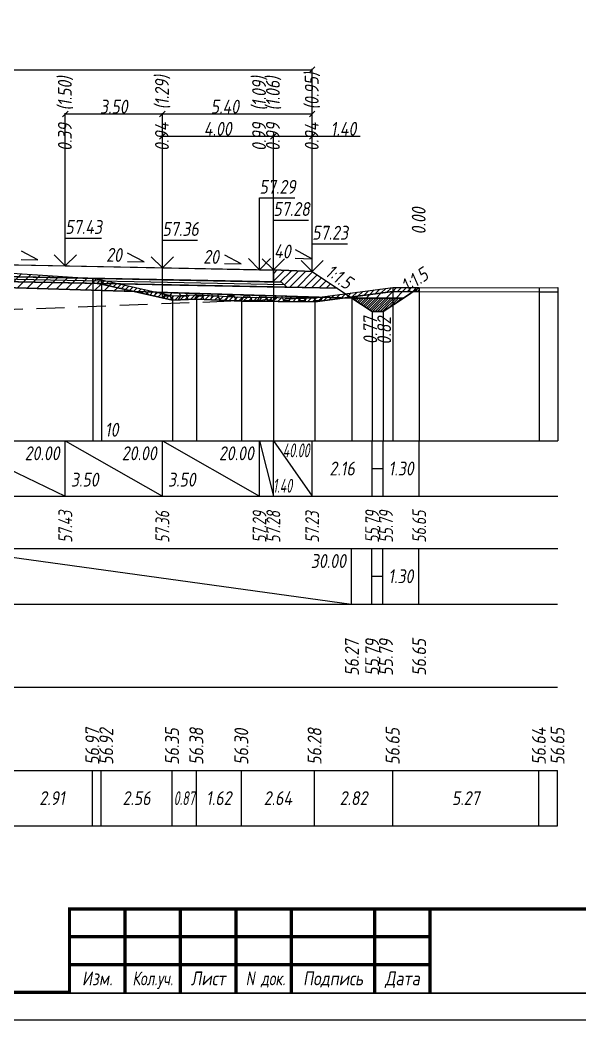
# Model space of a CAD drawing. Extents: x -717 to 1451, y -133302 to 233.
# Drawn here: x 191 to 292, y -68525.4 to -68345.1 of the extents above; entities that cross this region are included whole.
import ezdxf
from ezdxf.enums import TextEntityAlignment as Align

# ---------------------------------------------------------------- set-up
doc = ezdxf.new("R2010")
doc.units = 0
doc.linetypes.add('штриховая', pattern=[0.75, 0.5, -0.25])
for name, color, linetype in [('Зарамочное оформление', 7, 'Continuous'), ('Интерполированный поперечник', 2, 'Continuous'), ('Код_510', 7, 'Continuous'), ('Код_514', 1, 'Continuous'), ('Код_516', 1, 'Continuous'), ('Контур_0', 7, 'Continuous'), ('Контур_2521', 7, 'Continuous'), ('Контур_2564', 7, 'Continuous'), ('Контур_2660', 7, 'Continuous'), ('Контур_2665', 7, 'Continuous'), ('Контур_400', 7, 'Continuous'), ('Контур_508', 7, 'Continuous'), ('Контур_512', 7, 'Continuous'), ('Контур_513', 7, 'Continuous'), ('Красный поперечник', 1, 'Continuous'), ('Объём_2501', 7, 'Continuous'), ('Объём_2564', 7, 'Continuous'), ('Объём_2650', 7, 'Continuous'), ('Объём_2660', 7, 'Continuous'), ('Объём_2661', 7, 'Continuous'), ('Объём_2662', 7, 'Continuous'), ('Объём_2663', 7, 'Continuous'), ('Объём_2664', 7, 'Continuous'), ('Объём_2665', 7, 'Continuous'), ('Объём_2666', 7, 'Continuous'), ('Откосы', 7, 'Continuous'), ('Отметки покрытия', 7, 'Continuous'), ('Рабочие отметки', 7, 'Continuous'), ('Рабочие отметки доп.', 7, 'Continuous'), ('Слои выравнивания', 7, 'Continuous'), ('Таблица', 7, 'Continuous'), ('Уклоны проезжей части', 7, 'Continuous'), ('Черный поперечник', 3, 'Continuous')]:
    doc.layers.add(name, color=color, linetype=linetype)
for name, color, linetype, true_color in [('Контур_2540', 2, 'Continuous', 0xffff00), ('Контур_2560', 2, 'Continuous', 0xffff00), ('Контур_2561', 7, 'Continuous', 0xff8040), ('Контур_2562', 3, 'Continuous', 0x00ff00), ('Контур_2563', 7, 'Continuous', 0xff8000), ('Контур_2570', 7, 'Continuous', 0x80ff00), ('Контур_2736', 4, 'Continuous', 0x00ffff), ('Контур_402', 7, 'Continuous', 0xff6464), ('Контур_703', 4, 'Continuous', 0x00ffff), ('Контур_707', 4, 'Continuous', 0x00ffff), ('Контур_720', 131, 'Continuous', 0xaaffff), ('Объём_2500', 7, 'Continuous', 0xc0c0c0), ('Объём_2520', 7, 'Continuous', 0x80ffff), ('Объём_2540', 2, 'Continuous', 0xffff00), ('Объём_2560', 2, 'Continuous', 0xffff00), ('Объём_2561', 7, 'Continuous', 0xff8040), ('Объём_2562', 3, 'Continuous', 0x00ff00), ('Объём_2563', 7, 'Continuous', 0xff8000), ('Объём_2570', 7, 'Continuous', 0x80ff00), ('Объём_2600', 7, 'Continuous', 0x808000), ('Объём_2620', 2, 'Continuous', 0xffff00), ('Объём_2746', 2, 'Continuous', 0xffff00)]:
    doc.layers.add(name, color=color, linetype=linetype, true_color=true_color)
doc.styles.get("Standard").update_dxf_attribs({"font": 'txt', "height": 2.5})
doc.styles.add('М', font='romand.shx', dxfattribs={"width": 0.8, "oblique": 10, "height": 2.5})
doc.dimstyles.get("Standard").update_dxf_attribs({"dimtxt": 0.18, "dimasz": 0.18, "dimexe": 0.18, "dimexo": 0.0625, "dimgap": 0.09, "dimtad": 0, "dimtih": 1, "dimtoh": 1, "dimdec": 4, "dimzin": 0, "dimdsep": 46, "dimtxsty": 'Standard', "dimcen": 0.09, "dimadec": 0, "dimazin": 0, "dimtfac": 1, "dimtdec": 4, "dimtofl": 0, "dimtmove": 0, "dimatfit": 3, "dimfxl": 1, "dimtolj": 1, "dimtzin": 0, "dimarcsym": 0})

# ---------------------------------------------------------------- blocks, each defined once
blk = doc.blocks.new('_Oblique')
at = {"color": 0, "linetype": 'ByBlock', "lineweight": -2}
blk.add_line((-0.5, -0.5), (0.5, 0.5), dxfattribs=at)
blk = doc.blocks.new('*D2947')
at = {"color": 0, "lineweight": -2, "transparency": 16777216}
for p, q in [((236.69, -68390.2), (236.69, -68365.91)), ((236.69, -68366.09), (243.69, -68366.09)), ((243.69, -68390.48), (243.69, -68365.91)), ((243.69, -68366.09), (252.36, -68366.09))]:
    blk.add_line(p, q, dxfattribs=at)
at = {"layer": 'Defpoints', "color": 0, "transparency": 16777216}
for p in [(243.69, -68366.09), (236.69, -68390.26), (243.69, -68390.54)]:
    blk.add_point(p, dxfattribs=at)
at = {"color": 0, "lineweight": -2, "transparency": 16777216, "rotation": 180}
blk.add_blockref('_Oblique', (236.69, -68366.09), dxfattribs=at)
at = {"color": 0, "lineweight": -2, "transparency": 16777216}
blk.add_blockref('_Oblique', (243.69, -68366.09), dxfattribs=at)
at = {"color": 0, "transparency": 16777216, "insert": (249.35, -68364.75), "char_height": 2.5, "width": 0.69, "attachment_point": 5, "style": 'М'}
blk.add_mtext('\\A1;1.40', dxfattribs=at)
blk = doc.blocks.new('*D2949')
at = {"color": 0, "lineweight": -2, "transparency": 16777216}
for p, q in [((216.69, -68389.8), (216.69, -68365.91)), ((216.69, -68366.09), (236.69, -68366.09)), ((236.69, -68390.2), (236.69, -68365.91))]:
    blk.add_line(p, q, dxfattribs=at)
at = {"layer": 'Defpoints', "color": 0, "transparency": 16777216}
for p in [(236.69, -68366.09), (216.69, -68389.86), (236.69, -68390.26)]:
    blk.add_point(p, dxfattribs=at)
at = {"color": 0, "lineweight": -2, "transparency": 16777216, "rotation": 180}
blk.add_blockref('_Oblique', (216.69, -68366.09), dxfattribs=at)
at = {"color": 0, "lineweight": -2, "transparency": 16777216}
blk.add_blockref('_Oblique', (236.69, -68366.09), dxfattribs=at)
at = {"color": 0, "transparency": 16777216, "insert": (226.69, -68364.75), "char_height": 2.5, "width": 0.72, "attachment_point": 5, "style": 'М'}
blk.add_mtext('\\A1;4.00', dxfattribs=at)
blk = doc.blocks.new('*D2951')
at = {"color": 0, "lineweight": -2, "transparency": 16777216}
for p, q in [((199.19, -68389.45), (199.19, -68361.91)), ((216.69, -68389.8), (216.69, -68361.91)), ((216.69, -68362.09), (199.19, -68362.09))]:
    blk.add_line(p, q, dxfattribs=at)
at = {"layer": 'Defpoints', "color": 0, "transparency": 16777216}
for p in [(199.19, -68362.09), (199.19, -68389.51), (216.69, -68389.86)]:
    blk.add_point(p, dxfattribs=at)
at = {"color": 0, "lineweight": -2, "transparency": 16777216, "rotation": 180}
blk.add_blockref('_Oblique', (199.19, -68362.09), dxfattribs=at)
at = {"color": 0, "lineweight": -2, "transparency": 16777216}
blk.add_blockref('_Oblique', (216.69, -68362.09), dxfattribs=at)
at = {"color": 0, "transparency": 16777216, "insert": (207.94, -68360.75), "char_height": 2.5, "width": 0.75, "attachment_point": 5, "style": 'М'}
blk.add_mtext('\\A1;3.50', dxfattribs=at)
blk = doc.blocks.new('*D2952')
at = {"color": 0, "lineweight": -2, "transparency": 16777216}
for p, q in [((216.69, -68389.8), (216.69, -68361.91)), ((243.69, -68390.48), (243.69, -68361.91)), ((243.69, -68362.09), (216.69, -68362.09))]:
    blk.add_line(p, q, dxfattribs=at)
at = {"layer": 'Defpoints', "color": 0, "transparency": 16777216}
for p in [(216.69, -68362.09), (216.69, -68389.86), (243.69, -68390.54)]:
    blk.add_point(p, dxfattribs=at)
at = {"color": 0, "lineweight": -2, "transparency": 16777216, "rotation": 180}
blk.add_blockref('_Oblique', (216.69, -68362.09), dxfattribs=at)
at = {"color": 0, "lineweight": -2, "transparency": 16777216}
blk.add_blockref('_Oblique', (243.69, -68362.09), dxfattribs=at)
at = {"color": 0, "transparency": 16777216, "insert": (227.97, -68360.75), "char_height": 2.5, "width": 0.75, "attachment_point": 5, "style": 'М'}
blk.add_mtext('\\A1;5.40', dxfattribs=at)
blk = doc.blocks.new('*D2954')
at = {"color": 0, "lineweight": -2, "transparency": 16777216}
for p, q in [((123.8, -68390.27), (123.8, -68353.91)), ((123.8, -68354.09), (243.69, -68354.09)), ((243.69, -68390.48), (243.69, -68353.91))]:
    blk.add_line(p, q, dxfattribs=at)
at = {"layer": 'Defpoints', "color": 0, "transparency": 16777216}
for p in [(243.69, -68354.09), (123.8, -68390.33), (243.69, -68390.54)]:
    blk.add_point(p, dxfattribs=at)
at = {"color": 0, "lineweight": -2, "transparency": 16777216, "rotation": 180}
blk.add_blockref('_Oblique', (123.8, -68354.09), dxfattribs=at)
at = {"color": 0, "lineweight": -2, "transparency": 16777216}
blk.add_blockref('_Oblique', (243.69, -68354.09), dxfattribs=at)
at = {"color": 0, "transparency": 16777216, "insert": (183.75, -68352.75), "char_height": 2.5, "width": 0.96, "attachment_point": 5, "style": 'М'}
blk.add_mtext('\\A1;23.98', dxfattribs=at)
blk = doc.blocks.new('Штамп')
at = {"linetype": 'Continuous'}
blk.add_wipeout([(199.95, -411.25), (384.95, -411.25), (384.95, -426.25), (199.95, -426.25)], dxfattribs=at).dxf.layer = 'Зарамочное оформление'
at = {"layer": 'Зарамочное оформление', "linetype": 'Continuous', "lineweight": -3, "const_width": 0.6, "flags": 128}
for points in [[(199.95, -426.25), (199.95, -411.25), (384.95, -411.25)], [(209.95, -411.25), (209.95, -426.25)], [(219.95, -411.25), (219.95, -426.25)], [(229.95, -411.25), (229.95, -426.25)], [(239.95, -411.25), (239.95, -426.25)], [(254.95, -411.25), (254.95, -426.25)], [(264.95, -411.25), (264.95, -426.25)], [(199.95, -416.25), (264.95, -416.25)], [(199.95, -421.25), (264.95, -421.25)]]:
    blk.add_lwpolyline(points, dxfattribs=at)
at = {"layer": 'Зарамочное оформление', "linetype": 'Continuous', "style": 'М', "oblique": 10}
for s, width, p in [('Изм.', 0.8, (204.95, -423.75)), ('Кол.уч.', 0.7, (214.95, -423.75)), ('Лист', 0.8, (224.95, -423.75)), ('N док.', 0.7, (235.28, -423.75)), ('Подпись', 0.8, (247.45, -423.75)), ('Дата', 0.8, (259.95, -423.75))]:
    blk.add_text(s, height=2.5, dxfattribs=dict(at, width=width)).set_placement(p, align=Align.MIDDLE_CENTER)
blk = doc.blocks.new('шифр')
blk.add_blockref('Штамп', (0, -68154))

msp = doc.modelspace()

# ---------------------------------------------------------------- hatches: boundary and pattern name
at = {"transparency": 33554681}
h = msp.add_hatch(dxfattribs=at)
h.set_pattern_fill('ANGLE', color=256)
h.set_pattern_definition([(0, (0, 0), (0, 6.985), [5.08, -1.905]), (90, (0, 0), (-6.985, 4e-16), [5.08, -1.905])])
h.paths.add_polyline_path([(261.849, -68394.108), (262.97, -68393.36), (262.97, -68394.11)])
at = {"layer": 'Объём_2563'}
h = msp.add_hatch(dxfattribs=at)
h.set_pattern_fill('ANSI31', color=256, scale=0.3)
h.paths.add_polyline_path([(239.109, -68393.296), (238.191, -68392.377), (236.691, -68392.347), (236.691, -68390.197), (243.691, -68390.477), (248.191, -68393.477)])
at = {"layer": 'Объём_2570'}
h = msp.add_hatch(dxfattribs=at)
h.set_pattern_fill('ANSI31', color=256, scale=0.2)
h.paths.add_polyline_path([(262.97, -68394.11), (258.253, -68394.101), (244.17, -68395.95), (230.979, -68395.845), (222.867, -68395.449), (218.495, -68395.629), (205.688, -68392.75), (204.127, -68392.491), (204.127, -68391.741), (205.688, -68392), (218.495, -68394.879), (222.867, -68394.699), (230.979, -68395.095), (244.17, -68395.2), (258.253, -68393.351), (262.97, -68393.36)])
at = {"layer": 'Объём_2600'}
h = msp.add_hatch(dxfattribs=at)
h.set_pattern_fill('ANSI31', color=6, scale=0.4)
h.paths.add_polyline_path([(211.591, -68394.077), (178.441, -68393.082), (178.441, -68390.429), (186.162, -68390.572), (189.598, -68390.781), (204.127, -68391.741), (204.127, -68392.491), (205.688, -68392.75)])
h = msp.add_hatch(dxfattribs=at)
h.set_pattern_fill('HONEY', color=5, scale=0.3)
h.paths.add_polyline_path([(244.17, -68395.95), (230.979, -68395.845), (222.867, -68395.449), (218.495, -68395.629), (211.591, -68394.077), (249.723, -68395.221)])
h = msp.add_hatch(dxfattribs=at)
h.set_pattern_fill('ANSI31', color=6, scale=0.4)
h.paths.add_polyline_path([(258.253, -68394.101), (261.849, -68394.108), (260.128, -68395.255), (250.857, -68395.255), (249.723, -68395.221)])
h = msp.add_hatch(dxfattribs=at)
h.set_pattern_fill('HONEY', color=5, scale=0.3)
h.paths.add_polyline_path([(261.849, -68394.108), (262.97, -68393.36), (262.97, -68394.11)])
at = {"layer": 'Объём_2620'}
h = msp.add_hatch(dxfattribs=at)
h.set_pattern_fill('ANSI31', color=2, scale=0.1)
h.paths.add_polyline_path([(256.492, -68397.678), (254.492, -68397.678), (250.857, -68395.255), (260.128, -68395.255)])

# ---------------------------------------------------------------- linework, layer by layer
at = {"flags": 128}
msp.add_lwpolyline([(-30.054, -68525.421), (389.946, -68525.421), (389.946, -68228.421), (-30.054, -68228.421)], close=True, dxfattribs=at)
at = {"const_width": 0.6, "flags": 128}
msp.add_lwpolyline([(-10.054, -68520.421), (384.946, -68520.421), (384.946, -68233.421), (-10.054, -68233.421)], close=True, dxfattribs=at)
at = {"layer": 'Код_510'}
for p, q in [((204.073, -68490.421), (204.073, -68480.421)), ((205.633, -68490.421), (205.633, -68480.421)), ((218.441, -68490.421), (218.441, -68480.421)), ((222.812, -68490.421), (222.812, -68480.421)), ((230.924, -68490.421), (230.924, -68480.421)), ((244.116, -68490.421), (244.116, -68480.421)), ((258.199, -68490.421), (258.199, -68480.421)), ((284.555, -68490.421), (284.555, -68480.421)), ((287.916, -68490.421), (287.916, -68480.421))]:
    msp.add_line(p, q, dxfattribs=at)
at = {"layer": 'Код_514'}
for p, q in [((178.441, -68421), (199.191, -68431)), ((199.191, -68431), (199.191, -68421)), ((199.191, -68421), (216.691, -68431)), ((216.691, -68431), (216.691, -68421)), ((216.691, -68421), (234.191, -68431)), ((234.191, -68431), (234.191, -68421)), ((234.191, -68421), (236.691, -68431)), ((236.691, -68431), (236.691, -68421)), ((236.691, -68421), (243.691, -68431)), ((243.691, -68431), (243.691, -68421)), ((254.492, -68431), (254.492, -68421)), ((256.492, -68431), (256.492, -68421)), ((262.97, -68431), (262.97, -68421)), ((254.492, -68426), (256.492, -68426))]:
    msp.add_line(p, q, dxfattribs=at)
at = {"layer": 'Код_516'}
for p, q in [((178.386, -68440.421), (250.803, -68450.421)), ((250.803, -68450.421), (250.803, -68440.421)), ((254.438, -68450.421), (254.438, -68440.421)), ((256.438, -68450.421), (256.438, -68440.421)), ((262.916, -68450.421), (262.916, -68440.421)), ((254.438, -68445.421), (256.438, -68445.421))]:
    msp.add_line(p, q, dxfattribs=at)
at = {"layer": 'Контур_0', "color": 18, "true_color": 0x000000, "flags": 128}
for points in [[(234.191, -68392.297), (178.441, -68391.182), (178.441, -68389.032), (236.691, -68390.197), (236.691, -68392.347), (234.191, -68392.297), (234.191, -68392.297)], [(236.691, -68393.247), (178.441, -68392.082), (178.441, -68391.182), (238.191, -68392.377), (239.109, -68393.296), (236.691, -68393.247), (236.691, -68393.247)], [(236.691, -68392.347), (238.191, -68392.377), (239.109, -68393.296), (248.191, -68393.477)]]:
    msp.add_lwpolyline(points, dxfattribs=at)
at = {"layer": 'Контур_2521', "color": 18, "true_color": 0x000000, "flags": 128}
msp.add_lwpolyline([(178.441, -68391.632), (238.65, -68392.836)], dxfattribs=at)
at = {"layer": 'Контур_2540', "flags": 128}
msp.add_lwpolyline([(178.441, -68393.082), (178.441, -68392.082), (248.191, -68393.477), (250.857, -68395.255), (178.441, -68393.082), (178.441, -68393.082)], dxfattribs=at)
at = {"layer": 'Контур_2560', "flags": 128}
msp.add_lwpolyline([(236.691, -68390.197), (243.691, -68390.477), (243.691, -68390.477), (243.691, -68390.477)], dxfattribs=at)
at = {"layer": 'Контур_2561', "flags": 128}
msp.add_lwpolyline([(236.691, -68390.197), (236.691, -68390.197), (243.691, -68390.477), (243.691, -68390.477), (236.691, -68390.197)], dxfattribs=at)
at = {"layer": 'Контур_2562', "flags": 128}
msp.add_lwpolyline([(243.691, -68390.477), (243.691, -68390.477), (243.691, -68390.477), (243.691, -68390.477), (243.691, -68390.477)], dxfattribs=at)
at = {"layer": 'Контур_2563', "flags": 128}
msp.add_lwpolyline([(239.109, -68393.296), (238.191, -68392.377), (236.691, -68392.347), (236.691, -68390.197), (243.691, -68390.477), (248.191, -68393.477), (239.109, -68393.296), (239.109, -68393.296)], dxfattribs=at)
at = {"layer": 'Контур_2564', "flags": 128}
msp.add_lwpolyline([(236.691, -68390.197), (243.691, -68390.477)], dxfattribs=at)
at = {"layer": 'Контур_2570', "flags": 128}
msp.add_lwpolyline([(96.597, -68401.631), (115.697, -68395.271), (122.762, -68393.072), (122.762, -68392.322), (137.398, -68390.816), (140.339, -68390.583), (143.734, -68390.515), (162.743, -68390.154), (166.114, -68390.201), (178.441, -68390.429), (186.162, -68390.572), (189.598, -68390.781), (204.127, -68391.741), (204.127, -68392.491), (205.688, -68392.75), (218.495, -68395.629), (222.867, -68395.449), (230.979, -68395.845), (244.17, -68395.95), (258.253, -68394.101), (284.609, -68394.149), (287.97, -68394.118)], dxfattribs=at)
at = {"layer": 'Контур_2660', "flags": 128}
msp.add_lwpolyline([(178.441, -68393.082), (250.857, -68395.255)], dxfattribs=at)
at = {"layer": 'Контур_2665', "flags": 128}
msp.add_lwpolyline([(243.691, -68390.477), (243.691, -68390.477)], dxfattribs=at)
at = {"layer": 'Контур_2736', "flags": 128}
msp.add_lwpolyline([(243.691, -68390.477), (249.688, -68394.475), (249.688, -68394.475), (254.492, -68397.678)], dxfattribs=at)
at = {"layer": 'Контур_400', "flags": 128}
msp.add_lwpolyline([(178.441, -68389.032), (199.191, -68389.447), (216.691, -68389.797), (216.691, -68389.797), (216.691, -68389.797), (216.691, -68389.797), (234.191, -68390.147), (234.191, -68390.147), (236.691, -68390.197)], dxfattribs=at)
at = {"layer": 'Контур_402', "flags": 128}
msp.add_lwpolyline([(116.804, -68394.931), (140.339, -68394.225), (140.339, -68391.944), (178.441, -68391.182), (178.441, -68393.082), (250.857, -68395.255)], dxfattribs=at)
at = {"layer": 'Контур_508', "flags": 128}
msp.add_lwpolyline([(108.572, -68400.42), (116.804, -68394.931), (140.339, -68394.225), (140.339, -68391.944), (178.441, -68391.182), (178.441, -68393.082), (250.857, -68395.255), (254.492, -68397.678), (256.492, -68397.678), (262.97, -68393.36)], dxfattribs=at)
at = {"layer": 'Контур_512', "flags": 128}
msp.add_lwpolyline([(178.441, -68393.082), (250.857, -68395.255), (254.492, -68397.678), (256.492, -68397.678), (262.97, -68393.36)], dxfattribs=at)
at = {"layer": 'Контур_513', "flags": 128}
msp.add_lwpolyline([(108.572, -68400.42), (116.804, -68394.931), (140.339, -68394.225), (140.339, -68391.944), (178.441, -68391.182), (178.441, -68393.082), (250.857, -68395.255), (254.492, -68397.678), (256.492, -68397.678), (262.97, -68393.36)], dxfattribs=at)
at = {"layer": 'Контур_703', "flags": 128}
for points in [[(243.691, -68390.477), (249.688, -68394.475)], [(249.688, -68394.475), (254.492, -68397.678)]]:
    msp.add_lwpolyline(points, dxfattribs=at)
at = {"layer": 'Контур_707', "flags": 128}
msp.add_lwpolyline([(256.492, -68397.678), (262.97, -68393.36)], dxfattribs=at)
at = {"layer": 'Контур_720', "flags": 128}
msp.add_lwpolyline([(254.492, -68397.678), (256.492, -68397.678)], dxfattribs=at)
at = {"layer": 'Красный поперечник'}
for p, q in [((178.441, -68389.032), (199.191, -68389.447)), ((199.191, -68389.447), (216.691, -68389.797)), ((216.691, -68389.797), (234.191, -68390.147)), ((234.191, -68390.147), (236.691, -68390.197)), ((236.691, -68390.197), (243.691, -68390.477)), ((243.691, -68390.477), (254.492, -68397.678)), ((256.492, -68397.678), (262.97, -68393.36)), ((262.97, -68393.36), (262.97, -68421)), ((250.857, -68395.255), (250.857, -68421)), ((254.492, -68397.678), (254.492, -68421)), ((254.492, -68397.678), (256.492, -68397.678)), ((256.492, -68397.678), (256.492, -68421))]:
    msp.add_line(p, q, dxfattribs=at)
at = {"layer": 'Объём_2500', "color": 18, "true_color": 0x000000, "flags": 128}
for points in [[(234.191, -68392.297), (178.441, -68391.182), (178.441, -68389.032), (236.691, -68390.197), (236.691, -68392.347), (234.191, -68392.297), (234.191, -68392.297)], [(216.691, -68389.797), (236.691, -68390.197), (236.691, -68392.347), (234.191, -68392.297), (234.191, -68392.297), (234.191, -68392.297), (216.691, -68391.947), (216.691, -68389.797)]]:
    msp.add_lwpolyline(points, dxfattribs=at)
at = {"layer": 'Объём_2501', "flags": 128}
for points in [[(178.441, -68389.032), (199.191, -68389.447), (216.691, -68389.797), (216.691, -68389.797), (216.691, -68389.797), (216.691, -68389.797), (234.191, -68390.147), (234.191, -68390.147), (236.691, -68390.197)], [(216.691, -68389.797), (234.191, -68390.147), (234.191, -68390.147), (236.691, -68390.197)]]:
    msp.add_lwpolyline(points, dxfattribs=at)
at = {"layer": 'Объём_2520', "color": 250, "flags": 128}
for points in [[(236.691, -68393.247), (178.441, -68392.082), (178.441, -68391.182), (238.191, -68392.377), (239.109, -68393.296), (236.691, -68393.247), (236.691, -68393.247)], [(216.691, -68391.947), (238.191, -68392.377), (239.109, -68393.296), (236.691, -68393.247), (236.691, -68393.247), (236.691, -68393.247), (216.691, -68392.847), (216.691, -68391.947)]]:
    msp.add_lwpolyline(points, dxfattribs=at)
at = {"layer": 'Объём_2540', "flags": 128}
for points in [[(178.441, -68393.082), (178.441, -68392.082), (248.191, -68393.477), (250.857, -68395.255), (178.441, -68393.082), (178.441, -68393.082)], [(216.691, -68392.847), (248.191, -68393.477), (250.857, -68395.255), (216.691, -68394.23), (216.691, -68392.847)]]:
    msp.add_lwpolyline(points, dxfattribs=at)
at = {"layer": 'Объём_2560', "flags": 128}
msp.add_lwpolyline([(236.691, -68390.197), (243.691, -68390.477), (243.691, -68390.477), (243.691, -68390.477)], dxfattribs=at)
msp.add_lwpolyline([(236.691, -68390.197), (243.691, -68390.477), (243.691, -68390.477), (243.691, -68390.477)], dxfattribs=at)
at = {"layer": 'Объём_2561', "flags": 128}
msp.add_lwpolyline([(236.691, -68390.197), (236.691, -68390.197), (243.691, -68390.477), (243.691, -68390.477), (236.691, -68390.197)], dxfattribs=at)
msp.add_lwpolyline([(236.691, -68390.197), (236.691, -68390.197), (243.691, -68390.477), (243.691, -68390.477), (236.691, -68390.197)], dxfattribs=at)
at = {"layer": 'Объём_2562', "flags": 128}
msp.add_lwpolyline([(243.691, -68390.477), (243.691, -68390.477), (243.691, -68390.477), (243.691, -68390.477), (243.691, -68390.477)], dxfattribs=at)
msp.add_lwpolyline([(243.691, -68390.477), (243.691, -68390.477), (243.691, -68390.477), (243.691, -68390.477), (243.691, -68390.477)], dxfattribs=at)
at = {"layer": 'Объём_2563', "color": 250, "flags": 128}
msp.add_lwpolyline([(239.109, -68393.296), (238.191, -68392.377), (236.691, -68392.347), (236.691, -68390.197), (243.691, -68390.477), (248.191, -68393.477), (239.109, -68393.296), (239.109, -68393.296)], dxfattribs=at)
msp.add_lwpolyline([(239.109, -68393.296), (238.191, -68392.377), (236.691, -68392.347), (236.691, -68390.197), (243.691, -68390.477), (248.191, -68393.477), (239.109, -68393.296), (239.109, -68393.296)], dxfattribs=at)
at = {"layer": 'Объём_2564', "flags": 128}
msp.add_lwpolyline([(236.691, -68390.197), (243.691, -68390.477)], dxfattribs=at)
msp.add_lwpolyline([(236.691, -68390.197), (243.691, -68390.477)], dxfattribs=at)
at = {"layer": 'Объём_2570', "flags": 128}
for points in [[(262.97, -68394.11), (258.253, -68394.101), (244.17, -68395.95), (230.979, -68395.845), (222.867, -68395.449), (218.495, -68395.629), (205.688, -68392.75), (204.127, -68392.491), (204.127, -68391.741), (205.688, -68392), (218.495, -68394.879), (222.867, -68394.699), (230.979, -68395.095), (244.17, -68395.2), (258.253, -68393.351), (262.97, -68393.36), (262.97, -68394.11), (262.97, -68394.11)], [(216.691, -68394.473), (218.495, -68394.879), (222.867, -68394.699), (230.979, -68395.095), (244.17, -68395.2), (258.253, -68393.351), (262.97, -68393.36), (262.97, -68394.11), (262.97, -68394.11), (262.97, -68394.11), (258.253, -68394.101), (244.17, -68395.95), (230.979, -68395.845), (222.867, -68395.449), (218.495, -68395.629), (216.691, -68395.223), (216.691, -68394.473)]]:
    msp.add_lwpolyline(points, dxfattribs=at)
at = {"layer": 'Объём_2600', "color": 5, "flags": 128}
for points in [[(244.17, -68395.95), (230.979, -68395.845), (222.867, -68395.449), (218.495, -68395.629), (211.591, -68394.077), (249.723, -68395.221), (244.17, -68395.95), (244.17, -68395.95)], [(216.691, -68394.23), (249.723, -68395.221), (244.17, -68395.95), (244.17, -68395.95), (244.17, -68395.95), (230.979, -68395.845), (222.867, -68395.449), (218.495, -68395.629), (216.691, -68395.223), (216.691, -68394.23)], [(261.849, -68394.108), (262.97, -68393.36), (262.97, -68394.11), (261.849, -68394.108), (261.849, -68394.108)], [(261.849, -68394.108), (262.97, -68393.36), (262.97, -68394.11), (261.849, -68394.108), (261.849, -68394.108)]]:
    msp.add_lwpolyline(points, dxfattribs=at)
at = {"layer": 'Объём_2620', "flags": 128}
msp.add_lwpolyline([(256.492, -68397.678), (254.492, -68397.678), (250.857, -68395.255), (260.128, -68395.255), (256.492, -68397.678), (256.492, -68397.678)], dxfattribs=at)
msp.add_lwpolyline([(256.492, -68397.678), (254.492, -68397.678), (250.857, -68395.255), (260.128, -68395.255), (256.492, -68397.678), (256.492, -68397.678)], dxfattribs=at)
at = {"layer": 'Объём_2650', "color": 6, "flags": 128}
for points in [[(211.591, -68394.077), (178.441, -68393.082), (178.441, -68390.429), (186.162, -68390.572), (189.598, -68390.781), (204.127, -68391.741), (204.127, -68392.491), (205.688, -68392.75), (211.591, -68394.077), (211.591, -68394.077)], [(258.253, -68394.101), (261.849, -68394.108), (260.128, -68395.255), (250.857, -68395.255), (249.723, -68395.221), (258.253, -68394.101), (258.253, -68394.101)], [(258.253, -68394.101), (261.849, -68394.108), (260.128, -68395.255), (250.857, -68395.255), (249.723, -68395.221), (258.253, -68394.101), (258.253, -68394.101)]]:
    msp.add_lwpolyline(points, dxfattribs=at)
at = {"layer": 'Объём_2660', "flags": 128}
for points in [[(178.441, -68393.082), (250.857, -68395.255)], [(216.691, -68394.23), (250.857, -68395.255)]]:
    msp.add_lwpolyline(points, dxfattribs=at)
at = {"layer": 'Объём_2661', "flags": 128}
msp.add_lwpolyline([(243.691, -68390.477), (249.688, -68394.475), (250.857, -68395.255)], dxfattribs=at)
msp.add_lwpolyline([(243.691, -68390.477), (249.688, -68394.475), (250.857, -68395.255)], dxfattribs=at)
at = {"layer": 'Объём_2662', "flags": 128}
msp.add_lwpolyline([(260.128, -68395.255), (262.97, -68393.36)], dxfattribs=at)
msp.add_lwpolyline([(260.128, -68395.255), (262.97, -68393.36)], dxfattribs=at)
at = {"layer": 'Объём_2663', "flags": 128}
for points in [[(250.857, -68395.255), (254.492, -68397.678)], [(250.857, -68395.255), (254.492, -68397.678)], [(256.492, -68397.678), (260.128, -68395.255)], [(256.492, -68397.678), (260.128, -68395.255)]]:
    msp.add_lwpolyline(points, dxfattribs=at)
at = {"layer": 'Объём_2664', "flags": 128}
msp.add_lwpolyline([(254.492, -68397.678), (256.492, -68397.678)], dxfattribs=at)
msp.add_lwpolyline([(254.492, -68397.678), (256.492, -68397.678)], dxfattribs=at)
at = {"layer": 'Объём_2665', "flags": 128}
msp.add_lwpolyline([(243.691, -68390.477), (243.691, -68390.477)], dxfattribs=at)
msp.add_lwpolyline([(243.691, -68390.477), (243.691, -68390.477)], dxfattribs=at)
at = {"layer": 'Объём_2666', "flags": 128}
msp.add_lwpolyline([(243.691, -68390.477), (249.688, -68394.475), (249.688, -68394.475), (250.857, -68395.255)], dxfattribs=at)
msp.add_lwpolyline([(243.691, -68390.477), (249.688, -68394.475), (249.688, -68394.475), (250.857, -68395.255)], dxfattribs=at)
at = {"layer": 'Объём_2746', "flags": 128}
for points in [[(204.127, -68392.491), (205.688, -68392.75), (211.591, -68394.077), (186.162, -68393.314), (186.162, -68390.572), (189.598, -68390.781), (204.127, -68391.741), (204.127, -68392.491), (204.127, -68392.491)], [(250.857, -68395.255), (249.723, -68395.221), (250.628, -68395.102), (250.857, -68395.255), (250.857, -68395.255)], [(250.857, -68395.255), (249.723, -68395.221), (250.628, -68395.102), (250.857, -68395.255), (250.857, -68395.255)]]:
    msp.add_lwpolyline(points, dxfattribs=at)
at = {"layer": 'Отметки покрытия', "color": 1}
for p, q in [((234.191, -68390.147), (234.191, -68377.197)), ((234.191, -68377.197), (240.541, -68377.197)), ((236.691, -68390.197), (236.691, -68381.197)), ((236.691, -68381.197), (243.041, -68381.197)), ((199.191, -68389.447), (199.191, -68384.447)), ((199.191, -68384.447), (205.741, -68384.447)), ((216.691, -68389.797), (216.691, -68384.797)), ((216.691, -68384.797), (223.041, -68384.797)), ((243.691, -68390.477), (243.691, -68385.477)), ((243.691, -68385.477), (250.041, -68385.477)), ((199.191, -68389.447), (197.191, -68387.447)), ((199.191, -68389.447), (201.191, -68387.447)), ((216.691, -68389.797), (214.691, -68387.797)), ((216.691, -68389.797), (218.691, -68387.797)), ((234.191, -68390.147), (232.191, -68388.147)), ((234.191, -68390.147), (236.191, -68388.147)), ((236.691, -68390.197), (234.691, -68388.197)), ((236.691, -68390.197), (238.691, -68388.197)), ((243.691, -68390.477), (241.691, -68388.477)), ((243.691, -68390.477), (245.691, -68388.477))]:
    msp.add_line(p, q, dxfattribs=at)
at = {"layer": 'Слои выравнивания'}
msp.add_line((236.691, -68390.197), (236.691, -68421), dxfattribs=at)
at = {"layer": 'Таблица'}
for p, q in [((83.572, -68421), (287.97, -68421)), ((83.572, -68431), (287.97, -68431)), ((83.572, -68440.421), (287.97, -68440.421)), ((83.517, -68450.421), (287.916, -68450.421)), ((83.517, -68465.421), (287.916, -68465.421)), ((83.517, -68480.421), (287.916, -68480.421)), ((83.517, -68490.421), (287.916, -68490.421))]:
    msp.add_line(p, q, dxfattribs=at)
at = {"layer": 'Уклоны проезжей части', "color": 1, "flags": 128}
for points in [[(191.263, -68388.287), (194.263, -68388.347), (191.293, -68386.787)], [(210.388, -68388.669), (213.388, -68388.729), (210.418, -68387.17)], [(240.615, -68388.087), (243.613, -68388.206), (240.675, -68386.588)], [(227.888, -68389.019), (230.888, -68389.079), (227.918, -68387.52)]]:
    msp.add_lwpolyline(points, dxfattribs=at)
at = {"layer": 'Черный поперечник', "color": 7}
for p, q in [((204.127, -68391.741), (204.127, -68421)), ((205.688, -68392), (205.688, -68421)), ((258.253, -68393.351), (258.253, -68421)), ((284.609, -68393.399), (284.609, -68421)), ((287.97, -68393.368), (287.97, -68421)), ((218.495, -68394.879), (218.495, -68421)), ((222.867, -68394.699), (222.867, -68421)), ((230.979, -68395.095), (230.979, -68421)), ((244.17, -68395.2), (244.17, -68421))]:
    msp.add_line(p, q, dxfattribs=at)
at = {"layer": 'Черный поперечник', "flags": 128}
msp.add_lwpolyline([(83.572, -68401), (85.729, -68400.993), (94.088, -68400.757), (96.597, -68400.881), (115.697, -68394.521), (122.762, -68392.322), (137.398, -68390.816), (140.339, -68390.583), (143.734, -68390.515), (162.743, -68390.154), (166.114, -68390.201), (178.441, -68390.429), (186.162, -68390.572), (189.598, -68390.781), (204.127, -68391.741), (205.688, -68392), (218.495, -68394.879), (222.867, -68394.699), (230.979, -68395.095), (244.17, -68395.2), (258.253, -68393.351), (284.609, -68393.399), (287.97, -68393.368)], dxfattribs=at)

# ---------------------------------------------------------------- texts
at = {"layer": 'Код_510', "style": 'М', "oblique": 10, "width": 0.8}
for s, p in [('56.97', (204.073, -68479.421)), ('56.92', (206.573, -68479.421)), ('56.35', (218.441, -68479.421)), ('56.38', (222.812, -68479.421)), ('56.30', (230.924, -68479.421)), ('56.28', (244.116, -68479.421)), ('56.65', (258.199, -68479.421)), ('56.64', (284.555, -68479.421)), ('56.65', (287.916, -68479.421))]:
    msp.add_text(s, height=2.5, rotation=90, dxfattribs=at).set_placement(p, align=Align.MIDDLE_LEFT)
at = {"layer": 'Код_510', "style": 'М', "oblique": 10}
for s, width, p in [('2.91', 0.8, (196.808, -68485.421)), ('2.56', 0.8, (212.037, -68485.421)), ('0.87', 0.6, (220.627, -68485.421)), ('1.62', 0.8, (226.868, -68485.421)), ('2.64', 0.8, (237.52, -68485.421)), ('2.82', 0.8, (251.157, -68485.421)), ('5.27', 0.8, (271.377, -68485.421))]:
    msp.add_text(s, height=2.5, dxfattribs=dict(at, width=width)).set_placement(p, align=Align.MIDDLE_CENTER)
at = {"layer": 'Код_514', "style": 'М', "oblique": 10}
for s, width, p in [('40.00', 0.6, (243.224, -68421.467)), ('20.00', 0.8, (198.191, -68422)), ('20.00', 0.8, (215.691, -68422)), ('20.00', 0.8, (233.191, -68422))]:
    msp.add_text(s, height=2.5, dxfattribs=dict(at, width=width)).set_placement(p, align=Align.TOP_RIGHT)
at = {"layer": 'Код_514', "style": 'М', "oblique": 10, "width": 0.8}
for s, p in [('2.16', (249.092, -68426)), ('1.30', (259.731, -68426))]:
    msp.add_text(s, height=2.5, dxfattribs=at).set_placement(p, align=Align.MIDDLE_CENTER)
at = {"layer": 'Код_514', "style": 'М', "oblique": 10}
for s, width, p in [('3.50', 0.8, (200.191, -68430)), ('3.50', 0.8, (217.691, -68430)), ('1.40', 0.6, (236.596, -68431.094))]:
    msp.add_text(s, height=2.5, dxfattribs=dict(at, width=width)).set_placement(p, align=Align.BOTTOM_LEFT)
at = {"layer": 'Код_514', "style": 'М', "oblique": 10, "width": 0.7}
for s, p in [('57.43', (199.191, -68439.382)), ('57.36', (216.691, -68439.382)), ('57.29', (234.191, -68439.382)), ('57.28', (236.691, -68439.382)), ('57.23', (243.691, -68439.382)), ('55.79', (254.492, -68439.382)), ('55.79', (256.992, -68439.382)), ('56.65', (262.97, -68439.382))]:
    msp.add_text(s, height=2.5, rotation=90, dxfattribs=at).set_placement(p, align=Align.MIDDLE_LEFT)
at = {"layer": 'Код_516', "style": 'М', "oblique": 10, "width": 0.8}
msp.add_text('30.00', height=2.5, dxfattribs=at).set_placement((249.803, -68441.421), align=Align.TOP_RIGHT)
msp.add_text('1.30', height=2.5, dxfattribs=at).set_placement((259.677, -68445.421), align=Align.MIDDLE_CENTER)
for s, p in [('56.27', (250.857, -68463.371)), ('55.79', (254.492, -68463.371)), ('55.79', (256.992, -68463.371)), ('56.65', (262.97, -68463.371))]:
    msp.add_text(s, height=2.5, rotation=90, dxfattribs=at).set_placement(p, align=Align.MIDDLE_LEFT)
at = {"layer": 'Откосы', "color": 1, "style": 'М', "oblique": 10, "width": 0.8}
for s, rotation, p in [('20', 358.85423, (207.961, -68389.479)), ('20', 358.85423, (225.461, -68389.829)), ('40', 357.70938, (238.269, -68388.827)), ('1:1.5', 326.30994, (247.443, -68393.109)), ('1:1.5', 33.69007, (263.288, -68393.65))]:
    msp.add_text(s, height=2.5, rotation=rotation, dxfattribs=at).set_placement(p, align=Align.BOTTOM_CENTER)
at = {"layer": 'Отметки покрытия', "color": 1, "style": 'М', "oblique": 10, "width": 0.8}
for s, p in [('57.29', (234.191, -68377.205)), ('57.28', (236.691, -68381.205)), ('57.43', (199.191, -68384.455)), ('57.36', (216.691, -68384.805)), ('57.23', (243.691, -68385.485))]:
    msp.add_text(s, height=2.5, dxfattribs=at).set_placement(p, align=Align.BOTTOM_LEFT)
at = {"layer": 'Рабочие отметки', "color": 1, "style": 'М', "oblique": 10, "width": 0.8}
for s, p in [('0.39', (199.113, -68368.735)), ('0.94', (216.613, -68368.735)), ('0.99', (234.113, -68368.735)), ('0.99', (236.613, -68368.735)), ('0.94', (243.613, -68368.735)), ('0.00', (262.892, -68383.791))]:
    msp.add_text(s, height=2.5, rotation=90, dxfattribs=at).set_placement(p, align=Align.MIDDLE_LEFT)
for s, p in [('0.77', (254.164, -68398.609)), ('0.82', (256.664, -68398.609))]:
    msp.add_text(s, height=2.5, rotation=90, dxfattribs=at).set_placement(p, align=Align.MIDDLE_RIGHT)
at = {"layer": 'Рабочие отметки доп.', "color": 1, "style": 'М', "oblique": 10, "width": 0.8}
for s, p in [('(0.95)', (243.613, -68361.235)), ('(1.50)', (199.113, -68361.435)), ('(1.29)', (216.613, -68361.235)), ('(1.09)', (234.113, -68361.435)), ('(1.06)', (236.613, -68361.435))]:
    msp.add_text(s, height=2.5, rotation=90, dxfattribs=at).set_placement(p, align=Align.MIDDLE_LEFT)
at = {"layer": 'Слои выравнивания', "style": 'М', "oblique": 10, "width": 0.8}
msp.add_text('10', height=2.5, dxfattribs=at).set_placement((207.566, -68421), align=Align.BOTTOM_CENTER)

# ---------------------------------------------------------------- dimensions: what is measured, and where the dimension line sits
at = {"color": 5}
for base, p1, p2, picture, middle in [((243.691, -68354.095), (123.804, -68390.328), (243.691, -68390.54), '*D2954', (183.747, -68352.755)), ((236.691, -68366.095), (216.691, -68389.86), (236.691, -68390.26), '*D2949', (226.691, -68364.755))]:
    dim = msp.add_linear_dim(base=base, p1=p1, p2=p2, angle=180, dimstyle='Standard', override={"dimtxt": 2.5, "dimasz": 1, "dimtad": 1, "dimdec": 2, "dimlfac": 0.2, "dimtxsty": 'М', "dimblk1": 'Oblique', "dimblk2": 'Oblique', "dimsah": 1}, dxfattribs=at)
    dim.commit()
    dim.dimension.update_dxf_attribs({"geometry": picture, "text_midpoint": middle})
dim = msp.add_linear_dim(base=(199.191, -68362.095), p1=(216.691, -68389.86), p2=(199.191, -68389.51), dimstyle='Standard', override={"dimtxt": 2.5, "dimasz": 1, "dimtad": 1, "dimdec": 2, "dimlfac": 0.2, "dimtxsty": 'М', "dimblk1": 'Oblique', "dimblk2": 'Oblique', "dimsah": 1}, dxfattribs=at)
dim.commit()
dim.dimension.update_dxf_attribs({"geometry": '*D2951', "text_midpoint": (207.941, -68360.755)})
dim = msp.add_linear_dim(base=(216.691, -68362.095), p1=(243.691, -68390.54), p2=(216.691, -68389.86), dimstyle='Standard', override={"dimtxt": 2.5, "dimasz": 1, "dimtad": 1, "dimdec": 2, "dimlfac": 0.2, "dimtxsty": 'М', "dimblk1": 'Oblique', "dimblk2": 'Oblique', "dimsah": 1}, dxfattribs=at)
dim.commit()
dim.dimension.update_dxf_attribs({"geometry": '*D2952', "text_midpoint": (227.968, -68362.095), "dimtype": 160})
dim = msp.add_linear_dim(base=(243.691, -68366.095), p1=(236.691, -68390.26), p2=(243.691, -68390.54), angle=180, dimstyle='Standard', override={"dimtxt": 2.5, "dimasz": 1, "dimtad": 1, "dimdec": 2, "dimlfac": 0.2, "dimtxsty": 'М', "dimblk1": 'Oblique', "dimblk2": 'Oblique', "dimsah": 1}, dxfattribs=at)
dim.commit()
dim.dimension.update_dxf_attribs({"geometry": '*D2947', "text_midpoint": (249.35, -68366.095), "dimtype": 160})

# ---------------------------------------------------------------- next in the draw order: block references
msp.add_blockref('шифр', (0, 59.829))

# ---------------------------------------------------------------- next in the draw order: linework, layer by layer
at = {"layer": 'Интерполированный поперечник', "linetype": 'штриховая', "ltscale": 10, "flags": 128}
msp.add_lwpolyline([(96.597, -68400.881), (244.17, -68395.2)], dxfattribs=at)

doc.saveas('drawing.dxf')
